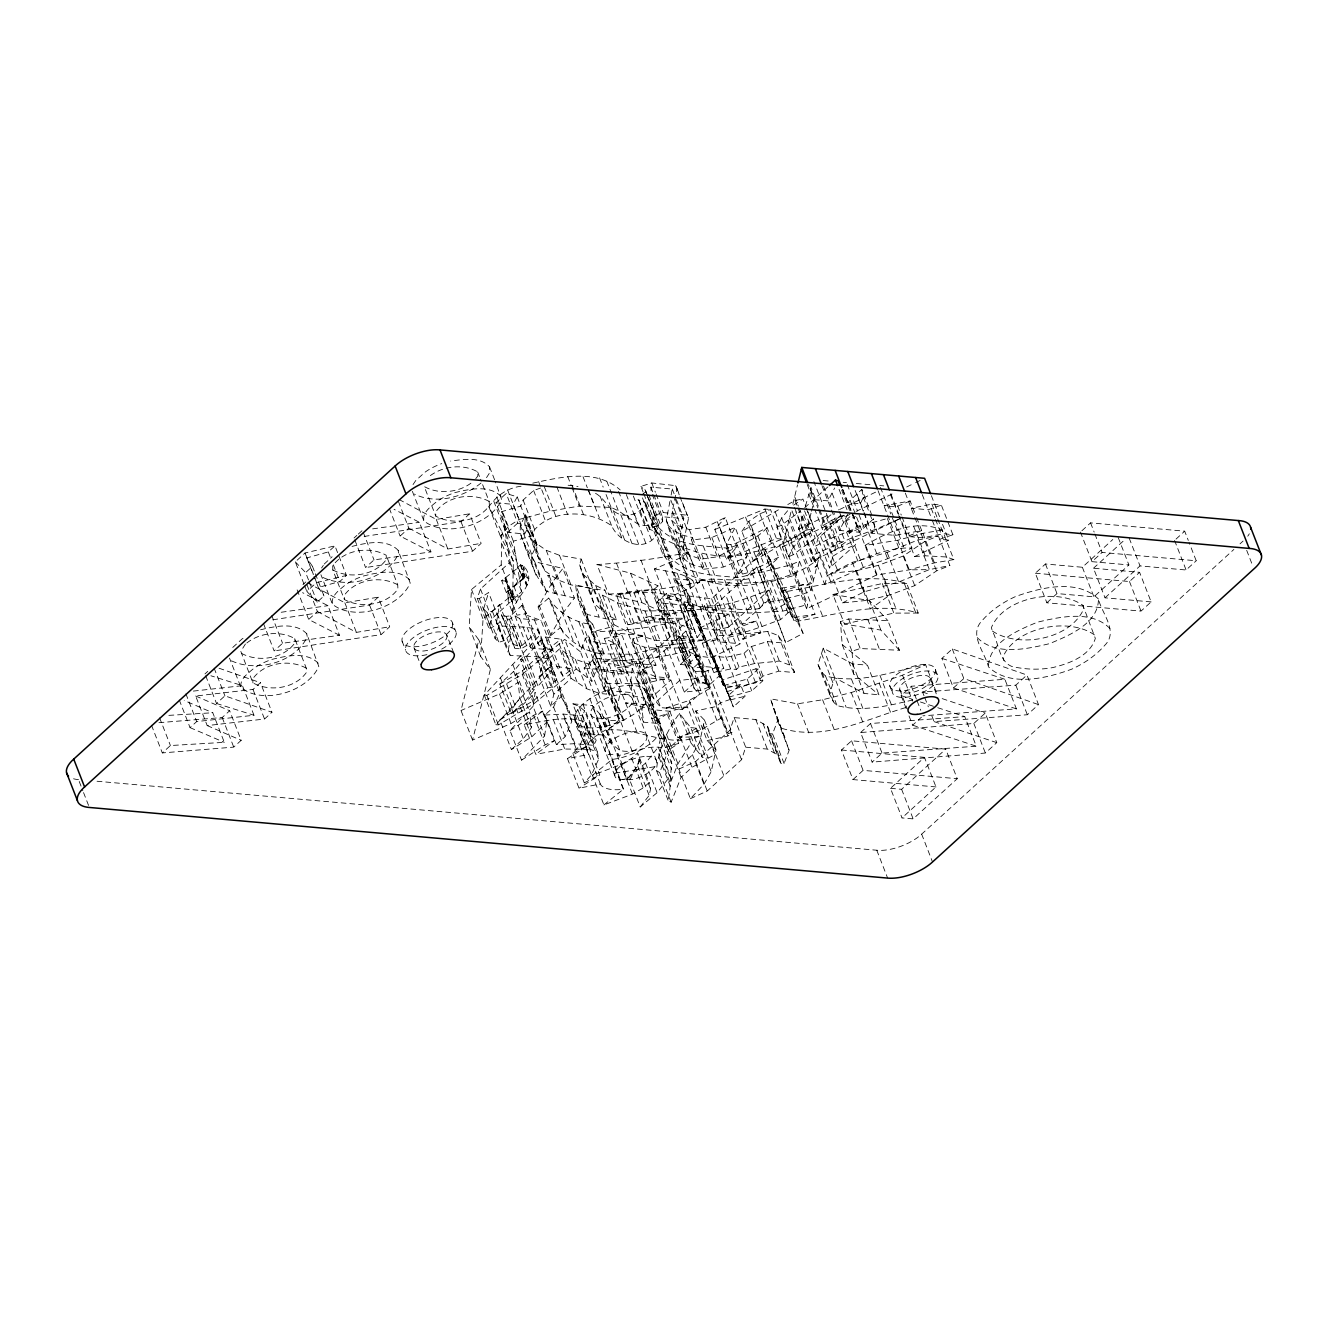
<?xml version="1.0" encoding="UTF-8"?>
<svg xmlns="http://www.w3.org/2000/svg" width="1328" height="1328" viewBox="0 0 1328 1328"><rect width="100%" height="100%" fill="white"/><g stroke="black" fill="none" stroke-linecap="round" stroke-linejoin="round"><path stroke-width="0.75" stroke-dasharray="5 3.75" d="M703.458 724.856L714.995 754.437L692.004 767.335L681.081 777.295L671.138 802.195L668.001 800.103C671.072 787.952 669.976 775.768 671.785 763.567L646.935 700.47M524.328 566.707C522.585 579.34 509.52 588.038 508.143 601.418L512.708 613.154C514.052 595.824 538.62 584.303 524.328 566.707L520.642 564.832L517.92 567.089L523.381 578.892L517.92 567.089M514.135 600.206L505.785 581.066L514.135 600.206L501.22 564.898L501.818 531.715L488.903 506.698C496.473 495.759 507.512 487.758 521.124 486.247M501.818 531.715L513.355 561.296L512.757 594.479L483.06 619.08L480.67 656.464L490.381 669.478L472.536 740.078L511.048 723.528L529.606 712.04L513.704 671.404L522.95 659.767L534.487 689.348L525.224 700.985L511.38 713.617L499.843 684.036L513.704 671.404M599.476 727.229L623.579 789.064L620.707 789.529A39.076 17.065 -21.3 0 1 601.235 785.479L600.356 783.985L579.008 788.201L567.471 758.62L588.819 754.404L587.441 752.013C586.312 738.235 567.853 723.395 577.829 709.617C583.208 702.695 590.628 697.847 598.314 693.814C612.789 687.688 631.381 680.5 646.055 689.547L672.433 755.25L671.038 762.289L671.785 763.567M587.441 752.013C578.776 733.521 645.989 717.751 608.274 720.822L600.239 714.514L592.222 705.533L572.816 703.823L590.296 749.341L597.5 752.129L598.596 759.284L591.491 774.905L584.303 782.856L572.766 753.275L579.954 745.323L587.076 729.703L585.98 722.548C566.243 714.447 544.231 721.585 524.211 724.723L535.748 754.304L564.749 749.025L590.296 749.341M648.313 693.432L648.081 698.213L645.358 703.574A39.076 17.065 -21.3 0 1 605.85 726.2L596.604 727.694A39.076 17.065 -21.3 0 1 577.132 723.66L574.858 719.776M684.966 604.356L697.15 637.606L700.703 633.008L689.166 603.427L689.564 596.737L685.912 589.781L673.678 578.676L692.784 580.369L704.321 609.95L685.215 608.257L673.678 578.676M700.703 633.008L701.101 626.318L689.564 596.737M480.67 656.464L469.133 626.882L471.523 589.499L501.22 564.898M671.653 520.261L676.915 525.174L689.315 529.59L705.815 527.216L725.221 517.522L736.758 547.103L717.352 556.797L700.852 559.171L688.452 554.755L683.19 549.842L671.653 520.261L672.333 511.18L676.998 488.654L675.637 485.633L651.766 482.96L640.926 486.413L643.084 491.958M683.19 549.842L683.854 540.762L688.518 518.235L682.028 501.602M524.792 523.929L525.589 514.716L537.11 544.297L536.329 553.51L544.845 570.874L557.743 579.871L570.974 584.868L592.753 588.702L591.159 594.446L593.782 603.194L607.162 614.997L616.474 619.728L604.937 590.147L595.641 585.416L582.245 573.613L579.622 564.865L581.216 559.121L559.453 555.287L546.206 550.29L533.308 541.293L524.792 523.929L536.329 553.51M496.489 622.483L499.511 604.605L511.048 634.186L508.01 652.065L510.301 655.484L538.57 656.829L549.062 659.186L551.917 664.216L495.825 724.69L484.288 695.108L540.38 634.635L537.525 629.605L527.033 627.248L498.78 625.903L496.489 622.483L508.01 652.065M632.543 642.37L632.975 638.818L644.462 635.631L655.999 665.212L644.495 668.399L644.08 671.951L655.982 676.749L668.98 677.911L657.443 648.33L644.462 647.168L632.543 642.37L644.08 671.951M605.302 679.72L612.374 690.958L631.979 692.602L630.7 681.33L632.344 668.598L608.606 663.369L605.302 679.72L616.823 709.301L623.911 720.54L618.948 720.125L608.241 729.885L584.137 668.067L594.844 658.306L642.304 662.29L695.125 614.117L730.533 699.325L720.44 702.794L716.406 706.479L695.623 710.995L707.16 740.576L716.024 749.722L711.177 771.734L703.956 784.284L690.394 798.659L678.857 769.078L692.419 754.702L699.64 742.153L704.504 720.141L695.623 710.995M636.178 661.776L660.282 723.594L643.516 722.183L642.221 710.912L643.881 698.179L620.143 692.95L608.606 663.369M533.059 706.38L510.002 730.549L521.522 760.131L544.596 735.961L533.059 706.38L535.167 692.602L520.327 707.193L499.843 719.942L511.38 749.523L531.864 736.774L546.704 722.183L535.167 692.602M544.596 735.961L546.704 722.183M660.282 723.594L657.576 721.635L648.662 709.434L637.141 679.853L639.366 665.56L649.309 678.044L660.829 707.625L682.393 709.534L699.574 693.863L675.471 632.028M648.662 709.434L650.903 695.142L639.366 665.56M667.884 525.29L672.931 530.038L681.579 534.902L692.635 537.608L691.357 539.716L693.316 539.898L711.874 537.475L735.148 527.432L746.685 557.013L723.411 567.056L702.894 569.297L704.155 567.189C678.757 566.326 672.25 540.214 666.324 520.178L670.374 498.996L681.911 528.577M671.138 495.029L672.283 489.053L650.869 487.16L651.168 491.725L662.705 521.306L658.854 525.672L649.757 527.963L649.458 529.291L656.115 531.715L657.41 533.424C646.487 553.544 619.429 543.351 611.66 525.822C590.064 510.168 553.494 508.641 534.653 529.64L532.262 535.699L513.338 541.193L521.605 591.641L492.024 618.616L488.804 627.961L490.895 628.144L500.108 622.118L488.588 592.537L479.358 598.563L477.267 598.38L480.487 589.034L510.068 562.059L501.801 511.612L520.725 506.117L523.116 500.058L533.607 490.497L540.745 488.007M679.421 554.872L677.844 549.759L683.804 518.634L675.155 496.456M668.001 800.103L656.48 770.522C658.157 749.556 667.005 730.383 679.438 713.402L690.743 727.628L702.263 757.209L708.123 757.74L696.586 728.159L690.743 727.628M616.823 709.301L620.143 692.95M649.458 529.291L638.22 498.382L649.757 527.963M592.404 775.336L612.042 759.483L618.433 758.437A39.076 17.065 -21.3 0 0 657.924 735.812L659.501 732.707L660.199 740.061L658.306 747.149L669.843 776.731L657.094 792.683L640.229 806.959L628.692 777.378L637.606 765.841L639.017 759.417L637.606 752.993L631.663 758.354L620.973 764.546L592.404 775.336L603.941 804.917L632.51 794.127L643.2 787.936L649.143 782.574L637.606 752.993M640.229 806.959L649.143 795.422L650.554 788.998L649.143 782.574M799.107 508.043L818.762 558.49C803.855 571.505 784.632 578.029 765.393 581.448C733.67 591.773 701.45 581.896 672.881 567.322L662.788 554.042L651.251 524.46L652.911 517.322L658.754 527.614L670.291 557.196C687.638 575.837 714.464 575.074 737.953 577.63C752.993 574.576 768.148 568.948 778.623 557.262L767.086 527.681L736.476 543.086L730.881 544.546L726.482 544.148L735.148 527.432M662.788 554.042L664.448 546.904L652.911 517.322M942.282 530.005L922.91 533.325L897.711 540.28L864.993 545.426C888.166 531.781 915.341 518.75 942.282 530.005L953.819 559.586L934.447 562.906L909.248 569.861L876.53 575.007L806.611 608.788L782.507 546.97L790.924 512.143M792.849 504.142L797.514 484.903M811.026 513.222L807.241 528.909C792.335 541.924 773.095 548.447 753.856 551.867C722.15 562.192 689.913 552.315 661.361 537.74L651.251 524.46M811.508 511.263L814.346 499.677L808.437 484.504M806.611 608.788L807.64 604.555L783.537 542.737M700.736 580.353L736.559 583.523L771.352 581.564L796.103 574.974L799.456 561.097L790.957 564.865L763.816 571.704L752.163 573.264L748.909 578.759C732.94 582.145 716.688 577.049 700.736 580.353L712.256 609.934C728.209 606.63 744.477 611.727 760.446 608.34L763.7 602.846L775.336 601.285L802.494 594.446L810.993 590.678L818.762 558.49M694.494 610.282L645.242 617.221L656.779 646.802L706.031 639.864L694.494 610.282L645.01 610.98L617.437 602.779L602.431 595.11L600.173 604.29L613.32 626.434L624.841 656.015L602.829 661.759L591.292 632.178L613.32 626.434M624.841 656.015L611.71 633.871L613.951 624.691L602.431 595.11M472.536 740.078L460.999 710.497L478.844 639.897L469.133 626.882M539.201 676.616L549.643 667.104L561.18 696.685L550.738 706.197L539.201 676.616L542.372 664.498L559.586 648.794L575.323 659.236L588.088 663.884L595.243 664.515L592.421 659.535L594.595 653.741L631.414 654.272L657.443 648.33M550.738 706.197L553.909 694.079L571.123 678.376L559.586 648.794M898.541 519.381L811.292 561.495L798.726 529.241L803.224 513.787L827.327 575.605L824.721 584.602L863.366 567.488L887.602 558.723L911.921 548.066L899.604 516.144M805.449 506.151L810.943 487.243L835.046 549.078M811.292 561.495L813.184 555.021L851.829 537.906L876.065 529.142L900.401 518.484M806.179 508.043L829.552 567.969L832.988 556.133L814.811 509.487M818.596 509.753L834.565 550.722L837.254 541.492L813.898 481.599M511.048 634.186L503.86 640.743L498.847 642.287L495.095 638.519L483.558 608.938L488.588 592.537M495.095 638.519L500.108 622.118M600.107 665.428L596.853 668.416L591.923 681.297L580.386 651.716L585.316 638.834L588.586 635.863L601.551 670.756L621.819 674.109L627.214 673.296L615.677 643.715L604.273 638.37L621.67 683.538L642.951 683.854L668.98 677.911M829.519 694.063L817.998 664.481L823.244 648.147L852.609 663.884L867.466 665.195L879.003 694.776L864.146 693.465L834.764 677.728L829.519 694.063L833.602 702.13L837.055 705.55C862.387 712.406 888.482 705.766 913.315 699.823M678.857 769.078L695.706 761.442L730.035 730.151L734.168 717.601L755.781 719.51L767.534 726.2L779.071 755.781L780.632 763.185L784.084 763.484L789.147 750.303L770.472 698.81L797.497 703.84L822.58 699.756L851.281 692.552L902.509 675.205L925.599 664.647L937.12 694.229M690.394 798.659L707.243 791.023L741.555 759.732L745.705 747.183L734.168 717.601M571.123 678.376L586.86 688.817L599.625 693.465L606.763 694.096L603.958 689.116L606.132 683.322L594.595 653.741M784.084 763.484L772.564 733.903L777.61 720.722L770.472 698.81M618.018 753.673L617.487 755.499A22.178 9.694 -21.3 0 0 646.902 737.82A22.178 9.694 -21.3 0 0 620.193 735.446A22.178 9.694 -21.3 0 0 609.037 754.752L618.018 753.673L627.712 778.557L626.999 780.399L602.895 718.581M603.941 804.917L623.579 789.064M679.438 713.402L690.975 742.983L677.961 763.799L670.291 783.221L658.754 753.64M671.138 802.195L659.618 772.614L669.561 747.714L680.484 737.754L696.586 728.159M572.816 703.823L579.041 706.297L584.619 710.895L596.156 740.476L593.765 745.357L574.941 743.68L556.432 744.626L544.895 715.045L553.593 707.11L560.283 691.805L558.092 682.791L549.643 667.104M556.432 744.626L565.13 736.691L571.82 721.386L569.612 712.372L558.092 682.791M538.122 606.962L548.746 598.081L560.283 627.663L549.659 636.544L538.122 606.962L552.348 582.295L562.856 568.45L534.769 561.744C528.245 550.307 518.833 539.517 520.36 525.324L525.589 514.716M549.659 636.544L563.869 611.876L574.393 598.032L562.856 568.45M814.346 499.677L827.908 500.872L834.681 487.957M861.822 489.418L863.349 497.353L860.328 503.744L847.712 502.631L861.822 489.418L873.343 518.999L859.233 532.213L839.445 530.453L847.895 513.969M916.635 517.605L921.682 530.553L895.504 535.416L871.849 533.325L874.886 526.934L873.343 518.999M574.393 598.032L546.306 591.325C539.766 579.888 530.37 569.098 531.897 554.905L537.11 544.297M593.765 745.357L582.245 715.775L584.619 710.895M553.909 694.079L539.766 657.659L542.289 652.695L545.277 649.973L541.475 639.166L526.486 656.547L524.029 656.331L520.476 659.551L532.013 689.132L534.487 689.348M541.475 639.166L556.814 679.554L553.826 682.277L551.303 687.24L547.75 687.821L533.972 700.387L511.38 713.617M629.821 779.968L641.573 756.877M840.956 515.098L815.226 538.205L793.248 554.689L788.483 556.814L776.946 527.233L781.711 517.903L788.035 510.267M788.483 556.814L793.248 547.485L802.095 536.794L814.413 528.577L806.494 508.242M778.623 557.262L748.013 572.667L742.402 574.128L738.019 573.729L746.685 557.013M524.66 533.922L513.139 504.341L517.223 496.855L506.184 493.501L495.958 502.814L507.495 532.395L524.66 533.922L528.76 526.419L517.721 523.083L506.184 493.501M486.496 477.648L489.102 473.681L489.584 466.925C480.255 456.301 463.14 459.438 450.59 461.065M321.592 567.986L323.318 565.396M413.025 484.604L415.614 480.719L424.811 472.336A32.154 14.044 -21.3 0 1 441.759 463.605M513.355 561.296L500.44 536.28L508.259 526.502L519.099 519.447L550.107 511.164L579.24 506.068L611.096 507.445L618.333 510.765L637.822 524.029L644.893 525.672L652.928 524.693L657.543 521.207L646.006 491.626L640.926 486.413M741.854 531.366L748.859 521.34L759.865 513.82L770.506 509.537L782.043 539.118L771.402 543.401L760.396 550.921L753.391 560.947L741.854 531.366L778.739 509.637M499.843 719.942L511.861 709.202L519.895 698.063L518.069 682.459L499.511 693.946L460.999 710.497M511.38 749.523L523.381 738.783L531.432 727.644L529.606 712.04M685.613 608.025L689.166 603.427M475.756 478.644L477.831 476.038L477.648 471.888C462.758 463.256 441.477 466.045 428.297 477.233M628.692 777.378L645.574 763.102L658.306 747.149M245.431 643.997L240.8 651.351L252.918 682.858C269.518 692.137 295.048 688.618 306.486 672.366L306.303 668.216L294.766 638.635C280.44 630.319 259.84 632.56 246.825 643.001M595.525 493.302C605.385 498.747 609.187 511.446 620.774 514.7C630.568 516.941 640.926 512.724 645.873 503.843L644.595 502.133L637.938 499.71M532.013 689.132L535.549 685.912L538.023 686.128L553.012 668.748M782.043 539.118L776.465 538.604L726.35 559.088L714.829 529.507L725.221 517.522M726.35 559.088L736.758 547.103M232.732 647.466L241.928 639.083A32.154 14.044 -21.3 0 1 246.112 636.328M324.181 564.101L332.1 556.747M859.05 514.832L863.615 526.569L849.223 533.225L844.658 521.506L849.903 516.675M849.223 533.225L857.108 525.988L863.615 526.569M303.963 584.054L295.314 561.86L305.042 552.996L334.938 545.858L346.475 575.439L339.819 581.498L318.338 587.491L314.022 576.402M308.528 579.954L305.639 572.567L312.462 566.342L306.818 557.909L328.298 551.917L334.938 545.858M204.977 673.91L207.782 671.354M302.95 584.586L305.855 581.93M354.061 537.973L356.867 535.416M358.261 534.138L362.461 530.32M315.35 573.746L323.999 595.923L317.176 602.148L306.834 591.441L316.579 582.577L346.475 575.439M151.492 725.204L162.315 752.926L170.416 745.539L224.299 742.335L212.779 712.754L184.227 700.503M179.247 699.889L190.053 727.628L196.71 721.569L253.98 715.261L242.46 685.68L210.903 675.769M205.707 675.769L216.514 703.491L224.913 695.839L271.958 712.256L264.538 719.029L207.201 725.586L195.664 696.005L253.001 689.448L260.421 682.675L271.958 712.256M263.342 623.197L274.149 650.936L282.565 643.267L339.503 635.265L327.966 605.684L302.585 592.67M339.503 635.265L308.677 619.462L317.392 611.511L306.569 583.789M354.775 539.832L365.598 567.554L373.998 559.901L430.936 551.884L419.399 522.302L394.018 509.288M430.936 551.884L400.11 536.08L408.825 528.146L398.002 500.407M158.945 722.681L222.208 717.535L229.661 710.729L241.198 740.31L233.745 747.116L162.315 752.926M272.705 619.811L369.566 605.037L378.181 597.168L389.718 626.75L381.103 634.618L274.149 650.936M364.154 536.446L460.999 521.655L469.614 513.787L481.151 543.368L472.536 551.236L365.598 567.554M507.495 532.395L517.721 523.083M483.558 608.938L487.31 612.706L492.323 611.162L499.511 604.605M547.833 575.505L549.394 575.638L547.833 575.505L554.789 593.35M552.564 650.023L531.25 648.147L526.602 645.574L520.958 648.877L514.882 648.346L501.337 614.565L506.051 616.341L510.516 615.877L521.97 605.452L527.349 615.445L538.886 645.026L552.564 650.023L541.044 620.442L527.349 615.445M512.874 644.146L517.571 645.923L522.053 645.458L533.491 635.033L521.97 605.452M499.843 684.036L522.435 670.806L536.213 658.24L539.766 657.659M665.992 598.513L691.241 587.773L699.806 581.946L688.269 552.365L679.704 558.192L654.455 568.932L665.992 598.513C679.04 600.986 693.183 601.999 704.321 609.95M654.372 589.117L657.974 585.831L669.511 615.412L665.909 618.699L640.594 621.388L627.961 624.724L616.424 595.143L629.074 591.807L654.372 589.117L665.909 618.699M656.281 602.63L666.424 593.384L711.609 598.729L765.277 549.792L790.509 601.119L803.091 633.356L785.645 642.619L756.794 567.039L712.323 607.593L656.281 602.63L680.384 664.465L689.514 665.262L692.934 668.133L704.072 666.556L723.793 668.299L699.69 606.481M658.754 527.614C676.118 546.256 702.927 545.493 726.433 548.049C741.456 544.995 756.611 539.367 767.086 527.681M584.137 668.067L639.913 672.997L685.862 631.099L704.189 671.819L728.292 733.654L731.977 732.375L707.874 670.557M680.384 664.465L690.527 655.202L711.194 657.659L740.343 643.765L728.806 614.183L706.894 612.241L704.487 605.8C727.445 607.311 748.295 597.368 769.061 590.047L724.175 630.983L699.657 628.078L728.806 614.183M885.344 519.082L865.375 524.527L825.867 540.396L815.79 546.024L818.015 538.388L843.977 515.164L855.498 544.746L829.552 567.969M637.141 679.853L646.039 692.054L648.745 694.013L654.87 694.527L670.856 679.953L649.309 678.044M687.472 706.911L669.827 711.227L653.459 709.783L625.554 702.861L652.496 705.234L679.737 680.401L696.254 678.591L703.923 675.537L709.733 688.452L689.199 700.47L666.341 707.907L677.878 737.488L698.993 736.492L687.472 706.911L666.341 707.907M685.862 631.099L698.445 663.336L692.535 668.714L695.357 671.503L699.922 683.223L706.513 682.841L708.488 687.257L700.835 690.311L684.302 692.12L667.171 648.147M756.794 567.039L769.377 599.277L742.07 624.193L756.263 621.089L760.828 632.809L742.933 639.283L725.802 595.309M684.302 692.12L697.117 680.451L679.969 636.477M742.933 639.283L746.635 635.913L760.828 632.809M704.487 605.8L716.024 635.382C738.982 636.892 759.815 626.949 780.598 619.628L789.38 611.61L765.277 549.792M660.199 599.061L689.962 675.753L706.313 684.186L709.833 684.501L719.228 675.935L695.125 614.117M709.633 647.782L729.055 697.017L751.731 690.842L762.836 680.733L758.255 668.997L755.864 668.797L722.216 680.036L711.908 656.132L726.067 657.377L744.078 653.276L751.499 646.504L767.302 641.573L783.138 642.984L794.659 672.549L778.839 671.155L763.019 676.085L755.615 682.858L737.604 686.958L723.445 685.713L719.228 675.935M702.313 643.134L719.212 639.332L712.256 638.718L702.313 643.134L713.85 672.715L730.749 668.914L736.426 669.428L739.015 667.054L754.487 663.585L779.32 661.045L789.811 665.145L794.659 672.549M711.908 653.044L733.338 706.944L745.124 696.204L740.543 684.468L728.757 695.208L730.533 699.325M740.543 684.468L725.735 688.186L724.474 685.281L747.166 679.123L758.255 668.997M707.16 740.576L727.927 736.061L731.977 732.375M935.991 786.94L852.991 779.586L841.454 750.005L851.563 740.792L945.702 749.125L957.239 778.706L913.149 818.895L902.027 817.915L890.49 788.334L924.454 757.358L935.991 786.94L902.027 817.915M860.61 732.541L870.521 723.511L964.759 716.622L976.296 746.203L882.041 753.092L872.131 762.123L860.61 732.541L973.839 723.461L985.227 713.07L996.764 742.651L985.376 753.042L872.131 762.123M906.161 708.554L901.114 695.606L911.373 686.244L1004.864 679.289L1016.401 708.87L922.91 715.825M1016.401 708.87L953.454 687.97L941.917 658.389L952.292 648.944L1026.959 675.022L1038.496 704.604L1027.357 714.746L934.099 721.619L931.227 714.232M1151.127 601.899L1105.029 597.816L1093.492 568.235L1139.59 572.318L1151.127 601.899L1141.001 611.112L1046.879 602.796L1035.342 573.215L1045.451 563.985L1082.37 567.255L1112.798 539.517M1081.888 530.768L1090.554 522.867L1184.692 531.183L1188.294 540.43M852.991 779.586L863.1 770.373L957.239 778.706M909.033 715.941L912.635 725.188L921.449 717.17M953.454 687.97L963.829 678.525L1038.496 704.604M1046.879 602.796L1056.988 593.566L1093.907 596.836L1128.9 564.931L1117.363 535.35M1080.444 532.08L1091.965 561.661L1102.091 552.448L1196.213 560.765L1189.008 542.289M1093.492 568.235L1125.447 539.102M1105.029 597.816L1140.022 565.911L1186.103 569.994L1196.213 560.765M890.49 788.334L901.629 789.313L945.702 749.125M924.006 695.739L922.562 692.037L1015.82 685.165L1026.959 675.022M1035.342 573.215L1129.481 581.531L1139.59 572.318M1176.027 539.102L1184.692 531.183M97.044 781.246L876.779 850.235A33.283 14.542 -21.3 0 0 921.665 834.15L1233.895 549.427M1240.02 543.849L1243.074 541.06M827.908 486.861L803.689 508.624L815.226 538.205M484.288 695.108L486.878 695.341L522.219 674.309L564.699 639.382L580.386 651.716M495.825 724.69L498.398 724.922L533.74 703.89L576.236 668.963L564.699 639.382M512.708 613.154L512.093 592.952L506.267 592.437L501.685 580.701L518.8 567.156M506.267 592.437L525.224 576.551L528.909 578.444M830.996 514.799L823.045 521.14L821.468 526.552L831.776 520.227L843.977 515.164M817.102 565.413L814.977 567.189L816.969 565.977L795.87 511.878M834.565 550.722L845.405 542.206L833.868 512.625M504.856 578.062L509.952 589.864L523.381 578.892M481.002 483.043C463.14 497.685 435.667 504.574 414.353 494.082M646.006 491.626L641.391 495.112L652.928 524.693M562.923 676.085L551.402 646.504L561.047 639.216L572.584 668.797L562.923 676.085L556.781 666.54L545.26 636.959L561.047 639.216M776.946 527.233L781.711 525.108L800.552 510.981M524.211 724.723L542.853 711.044L554.374 740.626L535.748 754.304M470.909 483.209C457.961 492.754 438.107 494.531 424.246 486.529L435.783 516.111C452.383 525.373 477.914 521.871 489.368 505.619L489.169 501.469L480.52 479.275M677.878 737.488L700.719 730.051L721.27 718.033L697.167 656.215M830.979 573.331L856.494 570.691L878.406 565.33L903.206 556.05L924.985 541.343L938.332 535.964L917.847 540.031L887.104 552.431L852.344 562.325L830.979 573.331L842.5 602.912L868.031 600.273L889.943 594.911L914.726 585.631L936.522 570.924L949.852 565.545L931.775 518.999M793.646 505.155L802.892 498.996L805.764 506.383M667.154 713.817L656.713 720.639L651.716 718.581L667.154 713.817L678.691 743.398L668.233 750.22L644.13 688.402M510.002 730.549L533.624 715.311L542.853 711.044M521.522 760.131L545.161 744.875L554.374 740.626M910.161 500.971L896.002 506.898L883.983 505.835L910.161 500.971L915.922 515.762M921.682 530.553L907.539 536.479L922.744 537.823L943.461 533.707L952.906 534.736L941.369 505.155L931.924 504.125L911.207 508.242L928.172 509.753L941.369 505.155M567.471 758.62L588.254 745.423L599.791 775.004L579.008 788.201M753.391 560.947L806.544 530.071L814.413 528.577M832.988 556.133L843.313 549.809L855.498 544.746M501.337 614.565L503.345 618.765L509.421 619.296L515.065 615.993L519.729 618.566L541.044 620.442M787.77 504.557L795.007 500.49L802.892 498.996M827.327 575.605C853.821 563.686 882.008 546.621 911.921 548.066M773.079 610.382L790.509 601.119M842.5 602.912L863.881 591.906L898.641 582.013L929.384 569.612L949.852 565.545M572.766 753.275L588.254 745.423M584.303 782.856L599.791 775.004M798.726 529.241L828.423 514.915M839.562 509.537L876.679 491.626M782.507 546.97L852.427 513.172L876.53 575.007M856.062 511.429L894.126 493.02M906.675 486.961L913.847 483.492M915.639 482.628L921.001 480.039M952.906 534.736L939.693 539.334L948.69 540.131L941.17 520.808M898.674 515.613L914.643 556.581L948.69 540.131M714.829 529.507L764.928 509.022L770.506 509.537M844.658 521.506L855.448 516.509M713.85 672.715L723.793 668.299M712.256 609.934L748.096 613.104L782.873 611.146L807.64 604.555M591.292 632.178C622.4 630.036 654.588 629.107 684.119 618.217L659.053 618.433L645.242 617.221M602.829 661.759C633.937 659.618 666.125 658.688 695.64 647.798L681.297 610.465M756.263 621.089L738.368 627.546L727.478 637.473L742.95 634.004L767.783 631.464L778.274 635.564L783.138 642.984M704.189 671.819L717.95 667.088M782.009 728.391C824.256 741.306 866.387 719.112 906.26 707.409M726.781 691.755L760.446 680.517L762.836 680.733M853.705 674.076L842.168 644.495L840.458 621.637L848.658 618.964L887.901 620.674L899.438 650.255L860.195 648.545L851.978 651.218L853.705 674.076L879.003 694.776M643.814 493.817L652.463 515.994L663.286 512.542L687.174 515.214L688.518 518.235M678.691 743.398L663.253 748.162C648.512 743.73 634.502 754.453 619.811 750.403L611.776 744.095L603.759 735.114L592.222 705.533M803.49 584.652L782.325 591.143L780.881 588.188L803.49 584.652L815.027 614.233L793.862 620.724L794.343 621.72C835.013 615.13 877.526 600.887 918.262 613.055L906.725 583.473C866.005 571.306 823.476 585.548 782.823 592.139L803.091 633.356M352.036 546.406C366.478 542.82 386.647 538.454 398.151 550.307L410.236 583.075C398.798 608.539 354.543 621.77 332.481 604.306L320.944 574.725M260.603 629.787C275.045 626.202 295.214 621.819 306.718 633.688L318.803 666.44C307.366 691.905 263.11 705.151 241.049 687.688L229.512 658.107M532.76 483.143C560.931 477.051 596.172 468.469 620.176 489.916M669.511 615.412L642.038 602.729L608.556 594.131L597.019 564.549C627.613 562.624 658.339 558.789 688.269 552.365M608.556 594.131C639.133 592.205 669.876 588.37 699.806 581.946M730.3 699.906L745.124 696.204M608.241 729.885C639.05 727.711 668.814 748.61 698.993 736.492M817.998 664.481L822.065 672.549L825.518 675.969C859.083 684.783 892.931 671.238 925.599 664.647M899.438 650.255L880.912 630.119L844.459 624.044L832.922 594.463L882.29 583.54L906.725 583.473M844.459 624.044L893.827 613.121L918.262 613.055M627.712 778.557L620.442 780.001L596.338 718.182M616.424 595.143C638.536 591.508 664.017 589.765 683.903 601.617L697.15 637.606M627.961 624.724C650.073 621.089 675.554 619.346 695.424 631.198M399.064 499.511L436.298 519.431L469.614 513.787M408.825 528.146L447.835 549.012L481.151 543.368M307.631 582.876L344.865 602.812L378.181 597.168M317.392 611.511L356.402 632.394L389.718 626.75M614.98 773.178L654.853 766.704M604.273 638.37L622.118 635.597L633.655 665.179L615.81 667.951L627.214 673.296M789.38 611.61L792.401 617.769L815.027 614.233M588.586 635.863L590.014 641.192L610.282 644.528L615.677 643.715M372.637 528.876L419.399 522.302M281.204 612.258L327.966 605.684M681.397 638.552L692.535 636.975L677.977 635.68L681.397 638.552L692.934 668.133M193.357 691.091L242.46 685.68M914.643 556.581L925.168 555.785L946.681 556.996L953.819 559.586M509.52 596.073L511.745 595.907L512.226 597.135M510.002 597.301L519.381 595.907L526.336 613.752L516.957 615.146L507.827 591.441M168.855 715.36L212.779 712.754M695.357 671.503L701.931 671.121L698.445 663.336M544.895 715.045L563.404 714.099L582.245 715.775M613.951 624.691L628.974 632.36L656.547 640.561L706.031 639.864M656.779 646.802L670.59 648.014L695.64 647.798M606.132 683.322L621.67 683.538M568.102 485.235L578.012 486.48M823.177 480.537L830.631 481.201M843.214 482.313L846.467 482.595M856.261 483.458L869.94 484.67M879.734 485.533L883.767 485.882M653.758 494.564L662.406 516.741L683.804 518.634M495.958 502.814L513.139 504.341M1091.965 561.661L1128.9 564.931M837.254 541.492L845.405 542.206M501.685 580.701L507.528 581.232L508.143 601.418M560.283 627.663C569.28 642.022 586.926 653.293 604.24 653.841L598.33 647.699C591.109 626.783 577.232 607.759 575.671 584.868L594.214 589.2L604.937 590.147M512.326 597.832L514.052 597.998M616.474 619.728L605.751 618.782L587.208 614.449L575.671 584.868M548.746 598.081C557.743 612.44 575.406 623.712 592.703 624.26L604.24 653.841M706.894 612.241L718.431 641.822L740.343 643.765M633.655 665.179L626.866 662.639L615.345 633.058L644.462 635.631M682.725 659.02L688.053 664.282L698.296 654.92L694.776 654.604L678.425 646.172L694.262 688.601L699.574 693.863M626.866 662.639L655.999 665.212M520.476 659.551L522.95 659.767M767.534 726.2L769.095 733.604L772.564 733.903M841.454 750.005L924.454 757.358M745.705 747.183L767.318 749.092L779.071 755.781M603.759 735.114L584.337 733.405L590.562 735.878L596.156 740.476M556.781 666.54L572.584 668.797M832.922 594.463L869.392 600.538L887.901 620.674M654.455 568.932C667.503 571.405 681.646 572.418 692.784 580.369M597.019 564.549L630.501 573.148L657.974 585.831M216.514 703.491L253.98 715.261M901.114 695.606L912.685 699.424M920.404 701.981L935.825 707.077M937.751 707.708L964.759 716.622M912.635 725.188L976.296 746.203M941.917 658.389L1004.864 679.289M922.562 692.037L928.438 694.013M942.15 698.611L985.227 713.07M934.099 721.619L996.764 742.651M219.037 668.216L260.421 682.675M615.345 633.058L622.118 635.597M190.053 727.628L224.299 742.335M195.664 696.005L229.661 710.729M207.201 725.586L241.198 740.31M668.233 750.22L672.433 755.25M322.92 577.464C348.152 589.184 386.332 579.44 398.715 553.494L398.151 550.307M231.47 660.829C256.719 672.566 294.899 662.805 307.266 636.876L306.718 633.688M332.813 569.911C349.413 579.174 374.944 575.655 386.398 559.403L386.199 555.253C369.632 545.891 344.168 549.593 332.73 565.794L332.813 569.911L344.35 599.492C360.95 608.755 386.481 605.236 397.919 588.985L397.736 584.835L386.199 555.253M241.381 653.276C257.981 662.556 283.511 659.037 294.965 642.785L294.766 638.635M489.169 501.469C472.602 492.09 447.138 495.809 435.684 511.994L435.783 516.111M397.736 584.835C381.169 575.472 355.705 579.174 344.251 595.376L344.35 599.492M306.303 668.216C289.736 658.854 264.272 662.556 252.818 678.741L252.918 682.858M656.48 770.522L659.618 772.614M652.463 515.994L657.543 521.207M685.215 608.257L697.432 619.363L701.101 626.318M576.236 668.963L591.923 681.297M842.168 644.495L867.466 665.195M684.302 660.896L682.907 659.717L685.348 659.933L661.244 598.115M697.117 680.451L699.922 683.223M295.314 561.86L305.639 572.567M592.703 624.26L586.81 618.118L583.905 608.656L578.178 599.658M992.331 631.016C1018.659 648.662 1070.368 639.581 1083.797 608.805L1082.901 605.319C1057.586 587.374 1004.001 597.119 991.402 627.613L992.331 631.016C999.353 643.715 998.855 666.656 1017.729 667.652C1029.233 669.644 1041.052 669.71 1052.556 667.619C1069.04 663.668 1089.939 656.148 1095.334 638.386L1082.901 605.319M1094.438 634.9C1069.106 616.956 1015.538 626.7 1002.922 657.194L1003.868 660.597M650.903 695.142L660.829 707.625M690.975 742.983L702.263 757.209M501.121 496.506C489.617 484.654 469.448 489.036 455.006 492.605A32.154 14.044 -21.3 0 0 436.331 501.918C430.737 506.649 422.088 512.492 423.914 520.941C445.976 538.388 490.231 525.158 501.669 499.693L495.361 481.715M409.688 579.888C398.184 568.035 378.015 572.401 363.573 575.987A32.154 14.044 -21.3 0 0 344.898 585.283C339.304 590.014 330.655 595.874 332.481 604.306M318.255 663.27C306.751 651.401 286.582 655.783 272.14 659.352A32.154 14.044 -21.3 0 0 253.465 668.665C247.871 673.396 239.223 679.255 241.049 687.688M1098.422 598.978C1077.108 578.51 1040.72 587.491 1015.571 596.538C1002.972 602.248 991.252 610.116 982.139 620.591C968.261 634.585 984.961 652.231 988.48 666.855C1009.878 687.439 1046.447 678.392 1071.679 669.179C1084.146 663.502 1095.733 655.65 1104.796 645.292C1118.823 631.348 1101.825 613.619 1098.422 598.978C1098.704 623.38 1068.758 635.73 1049.386 643.682C1026.677 649.143 994.888 656.082 976.943 637.274M1109.959 628.559C1091.965 609.784 1060.192 616.773 1037.45 622.185C1018.028 630.153 988.48 642.47 988.48 666.855M318.338 587.491L323.999 595.923M545.26 636.959L551.402 646.504M664.448 546.904L670.291 557.196M533.491 635.033L538.886 645.026M561.18 696.685L569.612 712.372M721.27 718.033L728.292 733.654M1246.693 550.34L1252.487 565.197M1174.566 540.413L1186.103 569.994M1129.215 538.189L1140.022 565.911M1129.481 581.531L1141.001 611.112M1090.554 522.867L1094.156 532.096M1094.87 533.956L1102.091 552.448M1082.37 567.255L1093.907 596.836M1045.451 563.985L1056.988 593.566M1015.82 685.165L1027.357 714.746M931.376 495.693L940.407 518.883M931.924 504.125L936.97 517.073M937.701 518.916L943.461 533.707M931.177 508.292L934.779 517.538M935.493 519.381L942.714 537.873M922.246 494.58L931.044 517.14M922.91 533.325L934.447 562.906M924.985 541.343L936.522 570.924M905.298 493.07L914.096 515.646M914.809 517.488L922.744 537.823M913.631 526.203L925.168 555.785M917.847 540.031L929.384 569.612L909.248 569.861L897.711 540.28M897.678 505.819L901.28 515.065M901.994 516.924L909.215 535.4M952.292 648.944L963.829 678.525M890.822 493.634L898.907 514.683M890.54 494.763L897.944 513.72M888.548 504.291L900.085 533.873M973.839 723.461L985.376 753.042M880.464 487.426L890.822 513.986M892.3 517.771L903.837 547.352M878.057 490.663L886.855 513.239M887.585 515.081L895.504 535.416M903.206 556.05L914.726 585.631M887.336 518.534L898.873 548.115M904.252 583.258L915.772 612.839M935.344 669.561A24.236 10.591 -21.3 0 1 903.256 690.809A24.236 10.591 -21.3 0 1 899.073 672.798A24.236 10.591 -21.3 0 1 935.344 669.561L937.867 676.035A24.236 10.591 -21.3 0 1 905.779 697.283A24.236 10.591 -21.3 0 1 901.596 679.272A24.236 10.591 -21.3 0 1 937.867 676.035M887.104 552.431L898.641 582.013M876.065 529.142L887.602 558.723M863.349 497.353L869.11 512.143M869.84 513.986L874.886 526.934M930.38 678.708A16.285 7.105 -21.3 0 1 908.833 692.984A16.285 7.105 -21.3 0 1 906.028 680.899A16.285 7.105 -21.3 0 1 930.38 678.708L938.016 698.296M856.958 494.165L863.449 510.815M864.163 512.658L868.495 523.747M855.149 490.464L863.2 511.147M863.93 512.99L871.849 533.325M865.375 524.527L876.912 554.108M884.166 578.294L895.686 607.875M847.214 484.488L857.556 511.048M878.406 565.33L889.943 594.911L870.404 608.938L858.867 579.357M850.252 500.839L861.789 530.403M882.29 583.54L893.827 613.121M865.557 545.244L877.094 574.825M924.736 697.582L928.338 706.828M842.915 489.617L851.049 510.467M852.526 514.268L857.108 525.988M842.533 489.351L859.233 532.213M841.653 490.049L849.588 510.384M839.064 489.318L846.998 509.653M911.373 686.244L916.42 699.192M917.15 701.035L920.752 710.281M851.829 537.906L863.366 567.488M832.158 493.319L838.649 509.952M839.379 511.795L843.695 522.9M846.583 532.08L858.104 561.661M902.509 675.205L912.602 701.084M869.392 600.538L880.912 630.119M823.526 486.065L832.39 508.823M856.494 570.691L868.031 600.273M852.344 562.325L863.881 591.906M821.999 485.699L830.797 508.275M831.511 510.118L839.445 530.453M899.786 689.68L907.422 709.285M831.776 520.227L843.313 549.809M867.748 619.263L879.285 648.844M826.68 518.069L838.2 547.651M889.777 685.895L892.3 692.369M810.462 488.887L817.865 507.86M807.208 484.405L813.865 501.469M879.949 675.354L891.486 704.936M808.885 494.315L814.064 507.595M825.867 540.396L837.404 569.978M879.169 683.107L890.69 712.688M820.687 536.379L832.224 565.96M848.658 618.964L860.195 648.545M819.31 552.315L830.83 581.896M794.659 496.672L798.36 506.151M795.007 500.49L797.165 506.034M797.896 507.894L806.544 530.071M840.458 621.637L851.978 651.218M794.493 507.445L824.721 584.602M921.665 834.15L932.522 861.988M803.158 532.628L814.695 562.209M901.629 789.313L913.149 818.895M852.609 663.884L864.146 693.465M792.003 510.898L802.095 536.794M870.521 723.511L882.041 753.092M789.479 518.119L813.583 579.954L805.349 586.129L812.919 582.677L788.815 520.858M851.53 679.305L863.067 708.886M811.026 586.428L822.547 616.009M851.281 692.552L862.802 722.133M786.89 528.859L810.993 590.678M781.711 517.903L793.248 547.485M781.711 525.108L793.248 554.689M775.12 511.662L786.657 541.243M790.957 564.865L806.677 604.987M823.244 648.147L846.218 707.409M779.602 545.592L791.139 575.173M821.501 653.559L833.038 683.14M764.928 509.022L776.465 538.604M851.563 740.792L863.1 770.373M825.518 675.969L837.055 705.55M822.065 672.549L833.602 702.13M759.865 513.82L771.402 543.401M786.74 591.358L798.261 620.94M782.126 588.005L793.663 617.586M769.759 558.905L794.343 621.72M768.298 555.951L792.401 617.769M822.58 699.756L834.117 729.338M763.899 551.054L788.002 612.872M757.939 536.031L769.476 565.612M751.382 526.369L762.919 555.951M748.859 521.34L760.396 550.921M876.779 850.235L887.635 878.09M771.352 581.564L782.873 611.146M745.539 517.107L764.081 564.583M763.816 571.704L775.336 601.285M756.495 557.793L780.598 619.628M753.856 551.867L765.393 581.448M764.463 590.761L776 620.342M743.049 543.667L754.586 573.248M778.274 635.564L789.811 665.145M752.163 573.264L763.7 602.846M736.476 543.086L748.013 572.667M748.909 578.759L760.446 608.34M797.497 703.84L809.034 733.421M767.783 631.464L779.32 661.045M730.881 544.546L742.402 574.128M750.635 597.368L762.172 626.949M767.302 641.573L778.839 671.155M726.482 544.148L738.019 573.729M719.66 527.249L731.197 556.83M740.343 579.904L751.88 609.486M717.253 521.589L728.773 551.17M726.433 548.049L737.953 577.63M727.927 556.415L739.447 585.997M736.559 583.523L748.096 613.104M711.874 537.475L723.411 567.056M705.815 527.216L717.352 556.797M751.499 646.504L763.019 676.085M724.607 579.805L746.635 635.913M773.593 708.372L785.13 737.953M732.209 602.895L743.746 632.477M777.61 720.722L789.147 750.303M742.95 634.004L754.487 663.585M755.864 668.797L760.446 680.517M728.259 604.074L739.796 633.655M703.259 545.991L714.796 575.572M744.078 653.276L755.615 682.858M713.949 578.859L725.486 608.44M676.998 488.654L679.156 494.199M675.637 485.633L679.239 494.879M679.953 496.738L687.174 515.214M701.599 554.091L713.136 583.673M724.042 613.752L735.563 643.333M715.759 594.944L728.325 627.181L716.987 630.119L704.421 597.882M768.514 730.832L780.051 760.413M689.315 529.59L704.853 569.48M769.095 733.604L780.632 763.185M747.166 679.123L751.731 690.842M672.283 489.053L674.441 494.597M707.641 580.967L719.178 610.548M691.357 539.716L702.894 569.297M762.986 723.611L774.523 753.192M675.072 498.83L686.593 528.411M714.912 605.236L739.015 667.054M711.609 598.729L724.175 630.983M712.323 607.593L736.426 669.428M755.781 719.51L767.318 749.092M716.058 620.94L727.595 650.521M672.333 511.18L693.116 564.483M676.915 525.174L688.452 554.755M682.957 546.522L697.549 583.988M706.645 607.095L737.604 686.958M672.931 530.038L684.451 559.619M675.454 540.264L686.991 569.845M666.324 520.178L677.844 549.759M651.766 482.96L655.368 492.207M656.082 494.049L663.286 512.542M678.94 554.805L690.477 584.386M679.704 558.192L691.241 587.773M650.869 487.16L653.044 492.705M685.497 576.003L697.034 605.585M713.601 656.281L733.338 706.944M699.341 623.878L723.445 685.713M648.778 494.763L660.315 524.344M685.912 589.781L697.432 619.363M687.091 595.824L711.194 657.659M644.91 489.501L646.354 493.203M647.085 495.045L656.447 519.082M692.369 610.614L703.906 640.196M647.317 496.091L658.854 525.672M677.263 573.364L688.8 602.945M680.816 584.22L692.353 613.802M661.361 537.74L672.881 567.322M667.42 556.2L678.957 585.781M669.246 563.138L680.783 592.72M645.873 503.843L657.41 533.424M644.595 502.133L656.115 531.715M654.422 528.627L665.959 558.208M680.334 599.575L691.855 629.157M730.035 730.151L741.555 759.732M679.969 604.738L704.072 666.556M676.616 597.434L688.153 627.015M665.577 570.791L677.114 600.372M685.729 622.683L709.833 684.501M640.096 510.765L651.633 540.347M716.406 706.479L727.927 736.061M691.357 643.3L708.488 687.257M689.365 638.868L706.513 682.841M633.356 496.091L644.893 525.672M694.776 654.604L706.313 684.186M668.416 594.894L679.953 624.475M705.533 691.373L717.07 720.955M666.424 593.384L690.527 655.202M634.402 514.019L645.939 543.6M626.285 494.448L637.822 524.029M674.724 621.803L686.261 651.384M696.254 678.591L700.835 690.311M665.411 603.443L689.514 665.262M680.301 646.338L691.822 675.919M618.566 491.343L628.659 517.223M627.38 515.297L638.917 544.878M663.685 610.714L675.205 640.295M704.504 720.141L716.024 749.722M654.455 593.666L665.975 623.247M640.893 559.968L652.43 589.549M662.124 615.644L673.661 645.225M648.064 581.249L659.601 610.83M712.356 746.27L723.893 775.851M620.774 514.7L632.311 544.281M606.796 481.184L618.333 510.765M659.053 618.433L670.59 648.014M689.199 700.47L700.719 730.051M613.221 510.599L624.741 540.181M599.575 477.881L603.178 487.11M606.049 494.514L611.096 507.445M643.532 592.686L655.069 622.268M610.266 508.292L621.786 537.873M641.607 589.964L653.127 619.545M654.438 626.119L665.959 655.7M699.64 742.153L711.177 771.734M630.501 573.148L642.038 602.729M645.01 610.98L656.547 640.561M600.123 496.24L611.66 525.822M658.29 647.699L682.393 709.534M684.601 719.909L696.138 749.49M633.921 592.587L645.441 622.168M655.634 648.164L667.171 677.745M695.706 761.442L707.243 791.023M629.074 591.807L640.594 621.388M692.419 754.702L703.956 784.284M662.523 679.206L674.06 708.787M588.553 490.231L599.376 517.97M634.386 607.809L645.923 637.39M583.025 476.702L587.341 487.808M588.072 489.65L594.562 506.283M616.574 563.404L628.111 592.985M680.484 737.754L692.004 767.335M669.827 711.227L681.347 740.808M644.462 647.168L655.982 676.749M622.633 593.931L634.17 623.513M645.375 651.65L656.912 681.231M619.761 593.716L631.281 623.28M633.058 628.924L644.595 658.505M642.304 662.29L654.87 694.527M632.975 638.818L644.495 668.399M572.119 485.334L583.656 514.915M617.437 602.779L628.974 632.36M567.703 476.486L571.306 485.733M572.019 487.575L579.24 506.068M628.625 634.236L640.162 663.817M642.52 669.528L654.057 699.109M666.424 734.218L677.961 763.799M669.561 747.714L681.081 777.295M639.913 672.997L652.496 705.234M656.862 716.987L668.399 746.568M653.459 709.783L664.996 739.364M631.414 654.272L642.951 683.854M646.039 692.054L657.576 721.635M632.344 668.598L671.736 769.642M660.182 750.054L671.702 779.636M595.641 585.416L607.162 614.997M556.797 486.745L567.604 514.484M607.892 617.288L619.412 646.869M620.691 654.887L632.211 684.468M630.7 681.33L642.221 710.912M594.214 589.2L611.71 633.871M659.003 757.325L670.54 786.906M590.296 581.166L601.833 610.747M581.216 559.121L592.753 588.702M609.004 631.298L620.525 660.879M619.412 660.365L643.516 722.183M632.443 699.126L656.547 760.944M579.622 564.865L591.159 594.446M610.282 644.528L621.819 674.109M582.245 573.613L599.094 616.906M544.314 486.745L555.851 516.326M612.988 670.607L637.091 732.442M538.57 481.583L550.107 511.164M645.574 763.102L657.094 792.683M583.905 608.656L595.442 638.237M597.102 642.835L608.622 672.4M577.066 593.035L600.522 653.509M559.453 555.287L570.974 584.868M599.808 658.721L623.911 720.54M639.017 759.417L650.554 788.998M533.607 490.497L545.127 520.078M611.262 689.896L622.799 719.477M590.014 641.192L601.551 670.756M582.129 623.313L593.666 652.895M608.191 689.68L632.294 751.515M637.606 765.841L649.143 795.422M607.693 689.83L620.259 722.083M594.844 658.306L618.948 720.125M578.726 621.653L606.763 694.096M631.663 758.354L643.2 787.936M592.421 659.535L603.958 689.116M553.676 566.259L565.213 595.84M546.206 550.29L557.743 579.871M582.56 644.943L594.097 674.524M588.088 663.884L599.625 693.465M523.116 500.058L534.653 529.64M568.484 616.657L580.004 646.238M598.314 693.814L610.897 726.051M608.274 720.822L619.811 750.403M552.348 582.295L563.869 611.876M549.194 575.821L556.15 593.682M525.49 515.862L537.01 545.443M524.992 515.945L536.529 545.526M517.223 496.855L532.262 535.699M561.777 611.527L573.314 641.109M620.973 764.546L632.51 794.127M533.308 541.293L544.845 570.874M600.239 714.514L611.776 744.095M599.858 714.082L611.395 743.663M527.797 530.055L539.334 559.636M575.323 659.236L586.86 688.817M589.848 698.661L602.414 730.915M507.562 489.866L519.099 519.447M551.867 603.925L563.404 633.489M534.769 561.744L546.306 591.325M520.36 525.324L531.897 554.905M611.859 759.931L623.396 789.513M531.565 555.718L543.102 585.299M520.974 535.201L532.511 564.782M590.744 714.082L614.847 775.901M524.626 545.924L536.163 575.505M565.678 652.845L577.215 682.409M582.859 704.056L595.442 736.293M559.171 643.831L570.708 673.412M489.584 466.925L494.63 479.873M585.98 722.548L597.5 752.129M579.041 706.297L590.562 735.878M539.052 604.904L550.572 634.469M496.722 496.921L508.259 526.502M587.076 729.703L598.596 759.284M501.801 511.612L513.338 541.193M522.601 565.496L528.876 581.365M577.829 709.617L590.412 741.871M520.642 564.832L525.224 576.551M520.294 565.081L524.875 576.817M504.341 524.958L515.878 554.54M522.668 573.082L527.249 584.801M522.302 573.63L526.884 585.366M493.784 501.27L505.321 530.851M522.004 574.094L526.569 585.814M506.151 534.387L517.671 563.968M575.107 714.979L587.673 747.216M573.679 715.012L585.216 744.593M576.252 722.15L600.356 783.985M477.648 471.888L479.806 477.433M534.454 619.861L551.917 664.216M537.525 629.605L556.814 679.554M488.903 506.698L500.44 536.28M510.068 562.059L521.605 591.641M540.181 640.129L551.701 669.71M560.283 691.805L571.82 721.386M502.084 544.181L513.621 573.762M579.954 745.323L591.491 774.905M542.289 652.695L553.826 682.277M513.886 586.262L518.468 597.998M563.404 714.099L574.941 743.68M541.143 658.356L552.664 687.937M564.583 718.946L576.103 748.527M527.033 627.248L538.57 656.829M512.127 590.91L516.708 602.646M531.582 643.98L543.119 673.562M505.37 578.128L509.952 589.864M536.213 658.24L547.75 687.821M519.729 618.566L531.25 648.147M553.593 707.11L565.13 736.691M507.811 590.528L512.376 602.265M515.065 615.993L526.602 645.574M553.228 719.444L564.749 749.025M526.486 656.547L538.023 686.128M510.516 615.877L522.053 645.458M512.409 625.953L523.929 655.534M524.029 656.331L535.549 685.912M509.421 619.296L520.958 648.877M506.051 616.341L517.571 645.923M503.345 618.765L514.882 648.346M522.435 670.806L533.972 700.387M522.219 674.309L533.74 703.89M497.253 613.619L508.79 643.2M460.999 521.655L472.536 551.236M498.78 625.903L510.301 655.484M533.624 715.311L545.161 744.875M492.323 611.162L503.86 640.743M512.957 664.847L524.494 694.428M480.487 589.034L492.024 618.616M487.31 612.706L498.847 642.287M519.895 698.063L531.432 727.644M479.358 598.563L490.895 628.144M520.327 707.193L531.864 736.774M477.267 598.38L488.804 627.961M471.523 589.499L483.06 619.08M506.615 683.87L518.152 713.451M500.49 678.01L512.027 707.592M511.861 709.202L523.381 738.783M436.298 519.431L447.835 549.012M478.844 639.897L490.381 669.478M499.511 693.946L511.048 723.528M412.377 491.36L423.914 520.941M486.878 695.341L498.398 724.922M452.549 623.081A26.842 11.72 -21.3 0 1 417.042 646.62A26.842 11.72 -21.3 0 1 412.394 626.683A26.842 11.72 -21.3 0 1 452.549 623.081L456.085 632.145M446.839 635.249A17.596 7.686 -21.3 0 1 424.279 650.919A17.596 7.686 -21.3 0 1 420.046 638.287A17.596 7.686 -21.3 0 1 446.839 635.249L453.446 652.164M389.303 508.342L400.11 536.08M413.938 647.715L420.528 664.631M363.191 532.163L373.998 559.901M402.102 641.175L405.638 650.222M369.566 605.037L381.103 634.618M328.298 551.917L330.456 557.461M333.345 564.848L339.819 581.498M344.865 602.812L356.402 632.394M312.462 566.342L314.636 571.887M305.042 552.996L316.579 582.577M306.818 557.909L313.292 574.543M309.258 581.813L317.176 602.148M304.676 585.897L306.834 591.441M297.14 589.881L308.677 619.462M271.742 615.545L282.565 643.267M253.001 689.448L264.538 719.029M214.107 668.1L224.913 695.839M222.208 717.535L233.745 747.116M185.887 693.83L196.71 721.569M159.592 717.801L170.416 745.539M79.215 781.462L82.834 790.741M83.548 792.6L88.627 805.598M769.377 599.277L785.645 642.619M716.024 635.382L718.431 641.822M689.962 675.753L694.262 688.601M587.208 614.449L589.715 629.24M662.406 516.741L662.705 521.306M1249.299 533.79A32.353 14.127 -21.3 0 1 1247.739 536.197M78.485 779.602A33.183 14.492 -21.3 0 1 72.625 778.474M426.919 654.654A26.842 11.72 -21.3 0 1 408.659 641.988A26.842 11.72 -21.3 0 1 449.976 627.181A26.842 11.72 -21.3 0 1 439.983 649.973M644.196 756.445L638.951 757.292A22.178 9.694 -21.3 0 0 617.802 768.563A22.178 9.694 -21.3 0 0 618.748 779.652L632.443 779.553A22.178 9.694 -21.3 0 0 655.8 765.16A22.178 9.694 -21.3 0 0 644.196 756.445M603.095 718.581L594.645 717.834A22.178 9.694 -21.3 0 1 605.784 698.528A22.178 9.694 -21.3 0 1 632.51 700.885A22.178 9.694 -21.3 0 1 603.095 718.581"/><path stroke-width="1.5" d="M797.979 482.944L801.78 467.439L924.587 478.296L930.613 493.767M68.558 776.15A33.183 14.492 -21.3 0 1 73.721 759.118L395.113 466.028A32.968 14.409 -21.3 0 1 440.016 449.926L1238.31 520.559A32.353 14.127 -21.3 0 1 1250.744 529.274M84.577 786.973L405.97 493.883A32.968 14.409 -21.3 0 1 450.873 477.781L1249.167 548.414A32.353 14.127 -21.3 0 1 1253.931 568.899L932.522 861.988A33.283 14.542 -21.3 0 1 887.635 878.09L89.341 807.457A33.183 14.492 -21.3 0 1 84.577 786.973L73.721 759.118M829.419 485.517L835.461 480.072L838.051 480.802L839.495 484.504M1250.594 527.266L1261.451 555.104M1238.31 520.559L1249.167 548.414M915.59 477.516L921.516 492.688M898.641 476.005L904.551 491.177M883.435 474.66L889.345 489.833M871.4 473.598L877.327 488.77M847.745 471.506L853.672 486.679M835.129 470.394L841.786 487.459M835.461 480.072L837.636 485.616M815.342 468.635L821.252 483.807M801.78 467.439L807.69 482.612M801.299 469.232L806.478 482.496M440.016 449.926L450.873 477.781M395.113 466.028L405.97 493.883M66.566 772.78L77.422 800.635M917.167 714.364A16.285 7.105 -21.3 0 0 938.713 700.088A16.285 7.105 -21.3 0 0 914.361 702.263A16.285 7.105 -21.3 0 0 917.167 714.364M431.617 669.71A17.596 7.686 -21.3 0 0 454.176 654.04A17.596 7.686 -21.3 0 0 427.384 657.078A17.596 7.686 -21.3 0 0 431.617 669.71"/></g></svg>
